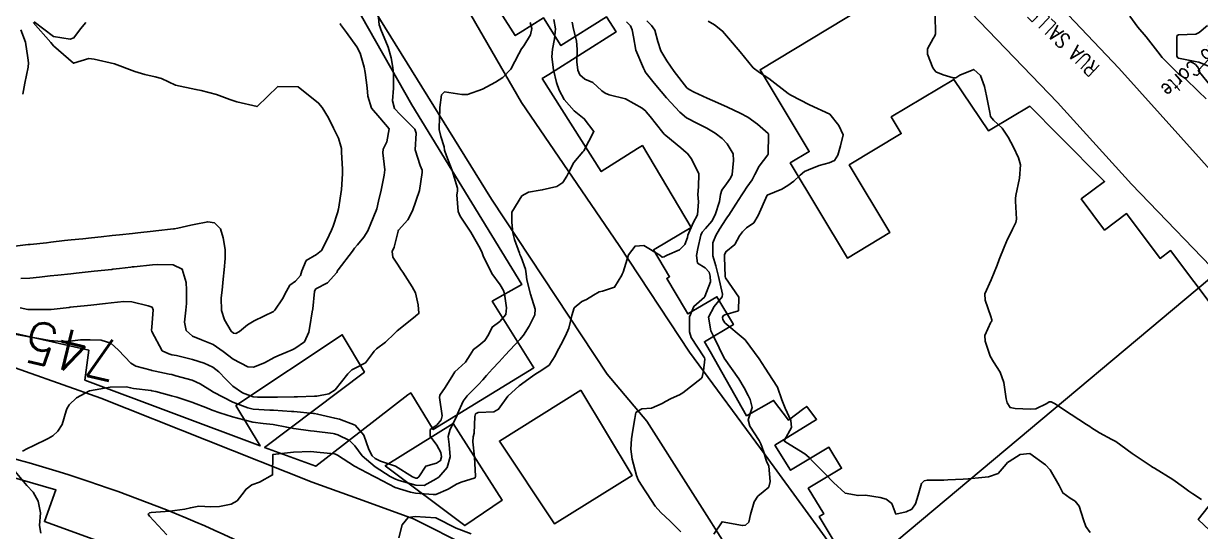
# Model space of a CAD drawing. Header units: metres. Extents: x 318500 to 325275, y 7408834 to 7428799.
# Drawn here: x 320540.8 to 320655.9, y 7409847.5 to 7409897.2 of the extents above; entities that cross this region are included whole.
import ezdxf
from ezdxf.enums import TextEntityAlignment as Align

# ---------------------------------------------------------------- set-up
doc = ezdxf.new("R2010")
doc.units = ezdxf.units.M
doc.header["$MEASUREMENT"] = 0
doc.linetypes.add('CONTINUO', pattern=[0])
for name, color, linetype in [('Cotas', 45, 'Continuous'), ('Curvas de Nivel 1m', 11, 'Continuous'), ('Curvas de Nivel 5m', 15, 'Continuous'), ('Edificações', 30, 'Continuous'), ('Linha Férrea', 20, 'Continuous'), ('Pontes_Viadutos_Tubos', 190, 'Continuous'), ('TEXTO', 45, 'Continuous'), ('Vias Primárias', 230, 'Continuous')]:
    doc.layers.add(name, color=color, linetype=linetype)
doc.styles.add('ROMANS', font='romans', dxfattribs={"height": 0.2})
doc.styles.add('Style-STANDARD', font='STANDARD.shx')

msp = doc.modelspace()

# ---------------------------------------------------------------- linework, layer by layer
at = {"layer": 'Curvas de Nivel 1m', "flags": 128}
for points, elevation in [([(320575.42, 7409898.95), (320575.6, 7409897.11), (320575.64, 7409896.95), (320575.76, 7409896.65), (320576.46, 7409894.94), (320576.75, 7409893.9), (320576.93, 7409892.93), (320577, 7409892.24), (320576.98, 7409890.93), (320576.9, 7409889.69), (320577.08, 7409888.93), (320577.64, 7409888.34), (320579.09, 7409886.9), (320579.22, 7409886.5), (320579.1, 7409884.9), (320579.58, 7409883.36), (320579.78, 7409882.89), (320579.8, 7409882.65), (320579.54, 7409880.89), (320578.85, 7409878.9), (320578.38, 7409878.03), (320577.49, 7409877.01), (320577.45, 7409876.96), (320577.44, 7409876.92), (320577.04, 7409875.35), (320576.87, 7409874.93), (320576.92, 7409874.39), (320577.45, 7409873.59), (320577.72, 7409873.19), (320577.9, 7409872.91), (320578.83, 7409871.48), (320579.13, 7409870.89), (320579.39, 7409869.71), (320579.45, 7409868.89), (320579.43, 7409868.84), (320579.38, 7409868.8), (320578.93, 7409868.45), (320577.36, 7409867.19), (320577.08, 7409866.92), (320576.2, 7409866.08), (320575.34, 7409865.43), (320575.09, 7409865.19), (320574.95, 7409864.95), (320574.25, 7409864.03), (320573.31, 7409863.54), (320572.92, 7409863.36), (320572.53, 7409862.98), (320571.28, 7409861.4), (320570.65, 7409861.01), (320569.5, 7409860.8), (320569.28, 7409860.79), (320567.6, 7409860.72), (320567.27, 7409860.71), (320565.65, 7409860.69), (320565.27, 7409860.69), (320563.7, 7409860.68), (320563.27, 7409860.73), (320562.23, 7409861.12), (320561.29, 7409861.75), (320560.59, 7409862.44), (320559.9, 7409863.15), (320559.31, 7409863.63), (320558.47, 7409864.02), (320557.32, 7409864.38), (320555.78, 7409864.75), (320555.32, 7409864.84), (320555.03, 7409864.91), (320554.38, 7409865.22), (320553.36, 7409867.1), (320553.34, 7409867.24), (320553.36, 7409867.52), (320553.48, 7409869.24), (320553.38, 7409869.48), (320553, 7409869.63), (320551.39, 7409870), (320550.63, 7409870.04), (320549.39, 7409869.91), (320548.84, 7409869.85), (320547.39, 7409869.68), (320547.06, 7409869.65), (320545.38, 7409869.48), (320545.27, 7409869.47), (320544.38, 7409869.36), (320543.5, 7409869.25), (320543.38, 7409869.25), (320543.26, 7409869.25), (320541.38, 7409869.26), (320541.24, 7409869.27), (320540.47, 7409869.41)], 746), ([(320629.95, 7409898.07), (320629.97, 7409896.23), (320629.93, 7409896.05), (320629.75, 7409895.76), (320629.21, 7409894.76), (320629.21, 7409894.24), (320629.72, 7409892.91), (320630.02, 7409892.53), (320630.75, 7409892.21), (320631.71, 7409891.94), (320631.97, 7409891.93), (320632.35, 7409892.19), (320633.72, 7409892.75), (320634.39, 7409892.16), (320634.76, 7409891.09), (320634.98, 7409890.16), (320635.29, 7409888.52), (320635.36, 7409888.15), (320635.65, 7409887.78), (320636.49, 7409886.99), (320637.1, 7409886.13), (320637.62, 7409885.15), (320638.11, 7409884.11), (320638.29, 7409883.41), (320638.2, 7409882.11), (320637.85, 7409880.42), (320637.81, 7409880.12), (320637.81, 7409879.85), (320637.9, 7409878.11), (320637.84, 7409877.79), (320637.51, 7409877.12), (320637.18, 7409876.44), (320637.03, 7409876.13), (320636.71, 7409875.36), (320636.22, 7409874.14), (320636.01, 7409873.6), (320635.44, 7409872.15), (320634.8, 7409870.78), (320634.85, 7409870.16), (320635.39, 7409868.57), (320635.5, 7409868.26), (320635.48, 7409868.15), (320635.45, 7409868.09), (320635.39, 7409868.01), (320634.8, 7409866.72), (320634.85, 7409866.16), (320635.34, 7409864.7), (320635.64, 7409864.15), (320636.31, 7409863.13), (320636.65, 7409862.13), (320636.9, 7409860.51), (320636.99, 7409860.12), (320637.27, 7409859.67), (320637.79, 7409859.59), (320639.27, 7409859.51), (320639.81, 7409859.55), (320640.86, 7409860.07), (320641.11, 7409860.24), (320641.28, 7409860.24), (320641.63, 7409860.06), (320643.26, 7409859), (320644.75, 7409858.02), (320645.06, 7409857.82), (320645.25, 7409857.7), (320646.03, 7409857.21), (320647.24, 7409856.56), (320647.61, 7409856.36), (320648.12, 7409855.98), (320649.22, 7409855.16), (320651.08, 7409853.93), (320651.2, 7409853.85), (320651.4, 7409853.73), (320653.18, 7409852.62), (320654.25, 7409851.89), (320654.77, 7409851.49), (320655.16, 7409851.23), (320655.98, 7409850.69)], 739), ([(320656.44, 7409889.87), (320655.69, 7409890.6), (320654.37, 7409891.9), (320653.97, 7409892.17), (320653.71, 7409892.35), (320652.16, 7409893.93), (320651.74, 7409894.46), (320650.59, 7409895.95), (320649.77, 7409896.88), (320648.97, 7409897.97)], 739), ([(320541.76, 7409897.33), (320543.47, 7409895.38), (320543.73, 7409895.07), (320545.7, 7409893.35), (320547.21, 7409893.83), (320547.71, 7409893.77), (320549.7, 7409893.29), (320551.69, 7409892.54), (320552.69, 7409892.26), (320553.69, 7409892.04), (320554.31, 7409891.85), (320555.68, 7409891.21), (320557.67, 7409890.79), (320558.17, 7409890.68), (320559.67, 7409890.29), (320560.99, 7409889.81), (320561.66, 7409889.58), (320563.65, 7409889.11), (320564.66, 7409890.1), (320565.68, 7409891.08), (320567.68, 7409891.05), (320569.66, 7409889.46), (320570, 7409889.02), (320570.64, 7409888.01), (320571.12, 7409887.01), (320571.28, 7409886.67), (320571.61, 7409886.01), (320571.85, 7409885.25), (320571.9, 7409885), (320571.92, 7409884.67), (320572.01, 7409882.99), (320572.01, 7409882.55), (320571.91, 7409880.99), (320571.62, 7409879.09), (320571.59, 7409879), (320571.58, 7409878.94), (320571.52, 7409878.71), (320571.09, 7409877.42), (320570.92, 7409877.01), (320570.46, 7409876.03), (320569.96, 7409875.02), (320569.46, 7409874.63), (320568.44, 7409874.05), (320568.01, 7409873.04), (320567.88, 7409872.6), (320567.42, 7409872.02), (320566.85, 7409871.63), (320566.54, 7409871.06), (320566.15, 7409870.32), (320565.38, 7409869.19), (320565.33, 7409869.13), (320565.25, 7409869.08), (320563.37, 7409868.14), (320562.71, 7409867.77), (320561.93, 7409867.12), (320561.57, 7409866.91), (320561.36, 7409866.94), (320561.11, 7409867.13), (320560.48, 7409868.25), (320560.16, 7409869.15), (320560.14, 7409870.4), (320560.23, 7409871.15), (320560.35, 7409872.22), (320560.44, 7409873.14), (320560.54, 7409874.24), (320560.52, 7409875.14), (320560.33, 7409876.29), (320560.07, 7409877.15), (320559.5, 7409877.74), (320558.83, 7409877.84), (320557.5, 7409877.59), (320557.17, 7409877.51), (320555.89, 7409877.21), (320555.55, 7409877.15), (320555.49, 7409877.14), (320553.75, 7409876.97), (320553.49, 7409876.94), (320551.98, 7409876.76), (320551.48, 7409876.71), (320550.19, 7409876.58), (320549.48, 7409876.5), (320548.4, 7409876.38), (320547.47, 7409876.28), (320546.62, 7409876.19), (320545.47, 7409876.07), (320544.83, 7409876), (320543.47, 7409875.84), (320543.05, 7409875.79), (320541.46, 7409875.63), (320541.26, 7409875.61), (320539.7, 7409875.43)], 748), ([(320571.76, 7409897.25), (320571.85, 7409897.08), (320571.91, 7409897), (320572.39, 7409896.35), (320573.4, 7409894.97), (320573.72, 7409894.33), (320574.11, 7409892.97), (320574.21, 7409892.45), (320574.42, 7409890.96), (320574.49, 7409890.14), (320574.85, 7409888.96), (320575.64, 7409888.03), (320576.55, 7409886.94), (320576.34, 7409885.67), (320575.99, 7409884.94), (320575.96, 7409884.58), (320576.14, 7409882.94), (320576.09, 7409882.41), (320575.77, 7409880.95), (320575.53, 7409879.85), (320575.37, 7409879.11), (320575.31, 7409878.95), (320574.77, 7409877.69), (320574.47, 7409876.96), (320574.09, 7409876.35), (320573.47, 7409875.59), (320573.19, 7409875.25), (320572.98, 7409874.98), (320571.58, 7409873.14), (320571.49, 7409873), (320571.48, 7409872.96), (320571.44, 7409872.88), (320570.55, 7409871.88), (320569.41, 7409871.27), (320569.31, 7409871.13), (320569.28, 7409871.03), (320569.1, 7409869.32), (320569.05, 7409869.03), (320568.8, 7409867.61), (320568.7, 7409867.04), (320568.29, 7409866.1), (320567.34, 7409865.44), (320567.07, 7409865.32), (320566.46, 7409865.06), (320565.67, 7409864.73), (320565.32, 7409864.56), (320564.36, 7409864.05), (320563.31, 7409863.62), (320562.76, 7409863.66), (320561.32, 7409864.39), (320560.33, 7409865.14), (320559.34, 7409865.83), (320558.23, 7409866.29), (320557.35, 7409866.64), (320556.72, 7409867.2), (320556.54, 7409868.03), (320556.67, 7409869.2), (320556.75, 7409869.84), (320556.76, 7409871.2), (320556.71, 7409871.91), (320556.34, 7409873.2), (320555.44, 7409873.64), (320553.89, 7409873.68), (320553.44, 7409873.64), (320551.62, 7409873.45), (320551.44, 7409873.43), (320551.3, 7409873.42), (320550.19, 7409873.28), (320549.53, 7409873.2), (320549.44, 7409873.19), (320547.73, 7409873.02), (320547.43, 7409872.99), (320545.96, 7409872.82), (320545.43, 7409872.76), (320544.16, 7409872.63), (320543.43, 7409872.55), (320542.37, 7409872.44), (320541.42, 7409872.33), (320540.55, 7409872.29)], 747), ([(320592.67, 7409897.63), (320592.82, 7409896.72), (320592.72, 7409895.75), (320592.52, 7409894.72), (320592.47, 7409893.98), (320592.62, 7409892.72), (320592.93, 7409891.47), (320593.18, 7409890.71), (320593.67, 7409889.8), (320594.66, 7409888.69), (320595.64, 7409887.92), (320596.59, 7409886.67), (320595.6, 7409884.77), (320595.5, 7409884.68), (320594.61, 7409883.66), (320594.12, 7409882.7), (320593.95, 7409882.31), (320593.55, 7409881.7), (320592.97, 7409881.29), (320591.54, 7409880.96), (320591.34, 7409880.93), (320590.2, 7409880.75), (320589.54, 7409880.37), (320588.56, 7409878.77), (320588.55, 7409877.82), (320588.67, 7409876.77), (320588.83, 7409876.12), (320589.3, 7409874.76), (320589.34, 7409874.64), (320589.46, 7409874.38), (320589.9, 7409873.21), (320589.96, 7409872.75), (320590.03, 7409872.15), (320590.4, 7409870.75), (320590.84, 7409869.28), (320590.82, 7409868.74), (320590.27, 7409867.64), (320589.69, 7409866.76), (320589.35, 7409866.34), (320587.92, 7409864.78), (320587.32, 7409864.15), (320586.66, 7409863.45), (320586.08, 7409862.8), (320585.71, 7409862.39), (320585.29, 7409861.93), (320584.19, 7409860.83), (320583.79, 7409860.31), (320583.25, 7409859.04), (320583.21, 7409858.88), (320583.19, 7409858.84), (320582.52, 7409857.57), (320582.33, 7409856.85), (320582.43, 7409856.07), (320582.54, 7409854.85), (320582.24, 7409853.79), (320581.41, 7409852.87), (320581.27, 7409852.76), (320581.17, 7409852.69), (320579.98, 7409852.06), (320579.16, 7409852.07), (320577.55, 7409852.53), (320577.17, 7409852.67), (320576.66, 7409852.93), (320575.18, 7409853.87), (320573.94, 7409854.96), (320573.21, 7409855.92), (320572.69, 7409856.45), (320571.53, 7409857), (320571.22, 7409857.1), (320571.09, 7409857.13), (320569.22, 7409857.35), (320568.87, 7409857.39), (320567.23, 7409857.62), (320566.55, 7409857.74), (320565.23, 7409858), (320564.23, 7409858.1), (320563.24, 7409858.23), (320561.75, 7409858.62), (320561.24, 7409858.77), (320560.01, 7409859.15), (320559.25, 7409859.43), (320558.81, 7409859.61), (320557.27, 7409860.21), (320555.79, 7409860.68), (320555.27, 7409860.82), (320553.74, 7409861.23), (320553.36, 7409861.32), (320553.28, 7409861.33), (320551.57, 7409861.55), (320551.28, 7409861.61), (320550.87, 7409861.69), (320549.28, 7409861.65), (320547.28, 7409861.32), (320545.98, 7409860.62), (320545.26, 7409859.94), (320545.04, 7409859.56), (320544.97, 7409859.35), (320544.58, 7409858.01), (320544.18, 7409857.36), (320543.68, 7409856.9), (320543.21, 7409856.63), (320541.75, 7409855.94), (320541.2, 7409855.66), (320540.7, 7409855.41)], 744), ([(320546.89, 7409897.33), (320546.37, 7409896.72), (320545.74, 7409895.85), (320545.39, 7409895.7), (320543.74, 7409895.96), (320541.86, 7409897.4)], 748), ([(320594.45, 7409897.38), (320594.59, 7409896.7), (320594.89, 7409895.54), (320594.96, 7409894.69), (320594.91, 7409893.5), (320595, 7409892.69), (320595.21, 7409892.21), (320595.69, 7409891.8), (320596.48, 7409891.46), (320597.37, 7409890.65), (320597.68, 7409890.42), (320598.06, 7409890.26), (320599.67, 7409889.86), (320601.29, 7409888.97), (320601.65, 7409888.66), (320601.71, 7409888.6), (320602.1, 7409888.14), (320603.31, 7409886.57), (320603.46, 7409886.41), (320603.62, 7409886.28), (320605.09, 7409885.07), (320605.6, 7409884.63), (320605.65, 7409884.59), (320605.7, 7409884.55), (320606.12, 7409884.01), (320606.86, 7409882.53), (320606.8, 7409881.28), (320606.74, 7409880.53), (320606.82, 7409879.81), (320606.72, 7409878.53), (320606.29, 7409877.75), (320605.77, 7409876.55), (320605.72, 7409876.32), (320605.48, 7409875.62), (320604.94, 7409875.09), (320603.76, 7409874.57), (320603.56, 7409874.47), (320603.46, 7409874.42), (320603.26, 7409874.37), (320603.04, 7409874.58), (320601.47, 7409875.53), (320600.61, 7409875.47), (320599.96, 7409874.62), (320599.44, 7409872.91), (320599.36, 7409872.71), (320599.33, 7409872.63), (320598.61, 7409871.45), (320597.42, 7409871.07), (320597.09, 7409870.98), (320596.56, 7409870.66), (320595.85, 7409870.23), (320595.4, 7409870.03), (320594.67, 7409869.41), (320594.41, 7409868.69), (320594.12, 7409867.45), (320593.82, 7409866.7), (320593.35, 7409865.8), (320592.97, 7409865.08), (320592.8, 7409864.72), (320592.21, 7409863.82), (320591.31, 7409863.2), (320591.01, 7409863.03), (320590.57, 7409862.74), (320589.29, 7409861.79), (320588.16, 7409860.78), (320587.26, 7409859.5), (320586.8, 7409859.25), (320585.26, 7409859.17), (320585.01, 7409859.05), (320584.94, 7409858.81), (320584.86, 7409857.18), (320584.78, 7409856.82), (320584.73, 7409856.33), (320584.91, 7409854.81), (320585.01, 7409852.97), (320584.97, 7409852.81), (320583.62, 7409852.37), (320583.16, 7409852.18), (320582.33, 7409851.68), (320581.14, 7409851.17), (320580.87, 7409851.15), (320579.15, 7409851.3), (320578.66, 7409851.38), (320577.15, 7409851.86), (320575.3, 7409852.82), (320575.17, 7409852.89), (320575.03, 7409852.95), (320573.18, 7409853.95), (320571.5, 7409855), (320571.32, 7409855.12), (320571.2, 7409855.15), (320569.49, 7409855.31), (320569.2, 7409855.34), (320568.86, 7409855.37), (320567.2, 7409855.3), (320565.2, 7409855.08), (320565.17, 7409853.08), (320563.89, 7409852.37), (320563.15, 7409852.11), (320562.57, 7409851.69), (320562.16, 7409851.12), (320561.7, 7409850.56), (320561.13, 7409850.22), (320559.96, 7409849.98), (320559.13, 7409849.97), (320557.96, 7409850.01), (320557.13, 7409849.86), (320556.59, 7409849.73), (320555.12, 7409849.53), (320553.28, 7409849.4), (320553.12, 7409849.37), (320553, 7409849.24), (320553.12, 7409849.03), (320554.81, 7409847.21)], 743), ([(320599.77, 7409897.4), (320600.16, 7409897.02), (320600.34, 7409896.62), (320600.44, 7409895.93), (320600.67, 7409894.62), (320601.42, 7409892.88), (320601.56, 7409892.6), (320601.61, 7409892.51), (320601.7, 7409892.39), (320602.49, 7409891.39), (320603.15, 7409890.58), (320603.67, 7409889.98), (320604.98, 7409888.56), (320605.64, 7409888.03), (320606.72, 7409887.45), (320607.63, 7409887.01), (320608.45, 7409886.51), (320609.11, 7409885.99), (320609.61, 7409885.48), (320610.19, 7409884.48), (320610.24, 7409883.84), (320610.09, 7409882.48), (320609.95, 7409882.1), (320609.56, 7409881.56), (320609.1, 7409880.94), (320608.97, 7409880.5), (320608.87, 7409879.84), (320608.45, 7409878.51), (320608.12, 7409877.9), (320607.5, 7409877.18), (320607.18, 7409876.84), (320607.04, 7409876.53), (320606.76, 7409875.24), (320606.62, 7409874.53), (320606.72, 7409873.8), (320607.45, 7409873.33), (320607.84, 7409872.91), (320607.96, 7409872.51), (320607.98, 7409871.96), (320607.44, 7409870.52), (320607.43, 7409870.5), (320607.41, 7409870.48), (320606.36, 7409869.57), (320605.94, 7409868.54), (320605.92, 7409867.09), (320606.11, 7409866.54), (320607.33, 7409864.64), (320607.39, 7409864.52), (320607.42, 7409864.42), (320607.31, 7409863.25), (320607.18, 7409862.65), (320607.08, 7409862.52), (320605.29, 7409861.11), (320604.94, 7409860.9), (320604.14, 7409860.56), (320603.57, 7409860.27), (320603.27, 7409860.06), (320602.23, 7409859.62), (320601.26, 7409859.55), (320600.68, 7409859.18), (320600.58, 7409858.61), (320600.4, 7409857.45), (320600.27, 7409856.61), (320600.21, 7409855.61), (320600.31, 7409854.61), (320600.76, 7409853.02), (320600.91, 7409852.6), (320601.16, 7409852.18), (320602.2, 7409850.58), (320602.58, 7409850.02), (320603.13, 7409849.39), (320604.05, 7409848.56), (320605.1, 7409847.51)], 742), ([(320601.77, 7409897.49), (320602.23, 7409897.06), (320602.53, 7409896.59), (320602.84, 7409895.48), (320603.14, 7409894.58), (320603.72, 7409893.6), (320604.43, 7409892.56), (320605.68, 7409890.94), (320605.9, 7409890.77), (320606.38, 7409890.54), (320607.67, 7409889.94), (320608.69, 7409889.48), (320609.66, 7409889.05), (320610.89, 7409888.48), (320611.64, 7409888.07), (320612.59, 7409887.41), (320613.63, 7409886.49), (320613.65, 7409886.46), (320613.66, 7409886.44), (320613.66, 7409886.41), (320613.62, 7409884.44), (320613.62, 7409884.42), (320613.6, 7409884.4), (320612.74, 7409883.3), (320612.31, 7409882.46), (320612.06, 7409881.96), (320611.55, 7409881.23), (320611.24, 7409880.77), (320611.04, 7409880.47), (320610.45, 7409879.56), (320609.77, 7409878.49), (320609.66, 7409878.34), (320609.51, 7409878.14), (320608.87, 7409877.13), (320608.5, 7409876.5), (320608.22, 7409875.77), (320608.2, 7409874.51), (320608.49, 7409873.54), (320608.76, 7409872.5), (320609.15, 7409870.76), (320609.13, 7409870.49), (320608.33, 7409869.57), (320607.8, 7409868.51), (320608.03, 7409867.17), (320608.34, 7409866.51), (320609.33, 7409864.49), (320610.77, 7409862.48), (320611.29, 7409861.59), (320611.67, 7409860.85), (320611.87, 7409860.46), (320612.05, 7409859.67), (320611.67, 7409858.46), (320611.84, 7409857.86), (320612.75, 7409856.45), (320612.91, 7409856.13), (320613.21, 7409855.31), (320613.4, 7409854.63), (320613.47, 7409854.44), (320613.68, 7409853.95), (320613.81, 7409852.43), (320613.7, 7409851.89), (320613.15, 7409851.41), (320612.61, 7409850.99), (320612.27, 7409850.45), (320611.88, 7409849.21), (320611.73, 7409848.46), (320611.4, 7409848.18), (320611.11, 7409848.12), (320609.12, 7409848.49), (320608.31, 7409847.29)], 741), ([(320540.54, 7409896.62), (320541, 7409895.41), (320541.23, 7409893.89), (320541.29, 7409893.41), (320541.26, 7409892.97), (320540.93, 7409891.41), (320540.74, 7409890.33)], 749), ([(320540, 7409853.42), (320541.15, 7409852.05), (320541.76, 7409851.39), (320542.26, 7409850.51), (320542.46, 7409849.38), (320542.36, 7409848.12), (320542.5, 7409847.38)], 744), ([(320584.58, 7409847.33), (320583.11, 7409847.86), (320581.12, 7409848.87), (320579.12, 7409849.02), (320578.42, 7409848.9), (320577.82, 7409848.2), (320577.51, 7409846.91)], 742)]:
    msp.add_lwpolyline(points, dxfattribs=dict(at, elevation=elevation))
at = {"layer": 'Curvas de Nivel 5m', "flags": 128}
for points, elevation in [([(320590.35, 7409897.33), (320590.51, 7409896.75), (320590.38, 7409896.12), (320589.73, 7409895.06), (320589.5, 7409894.76), (320589.24, 7409894.29), (320588.45, 7409892.78), (320587.69, 7409891.95), (320586.97, 7409891.52), (320585.68, 7409890.81), (320584.21, 7409890.3), (320583.67, 7409890.31), (320581.98, 7409890.56), (320581.67, 7409890.26), (320581.51, 7409889.01), (320581.51, 7409888.87), (320581.44, 7409887.05), (320581.47, 7409886.87), (320581.61, 7409886.19), (320581.93, 7409885.19), (320581.99, 7409884.86), (320582.16, 7409884.29), (320582.73, 7409882.85), (320583.26, 7409881.13), (320583.26, 7409880.84), (320583.17, 7409880.48), (320583.32, 7409878.84), (320583.51, 7409878.41), (320584.54, 7409876.82), (320585.47, 7409875.24), (320585.65, 7409874.81), (320585.77, 7409874.5), (320586.61, 7409872.8), (320587.42, 7409871.67), (320587.75, 7409871.12), (320587.85, 7409870.78), (320588.04, 7409869.43), (320587.96, 7409868.78), (320587.37, 7409868.08), (320586.63, 7409867.54), (320586.27, 7409866.8), (320585.93, 7409866.22), (320585.34, 7409865.74), (320584.81, 7409865.35), (320584.5, 7409864.82), (320584.03, 7409864.12), (320583.31, 7409863.45), (320582.99, 7409863.16), (320582.78, 7409862.85), (320582.05, 7409861.62), (320581.53, 7409860.87), (320581.5, 7409860.64), (320581.74, 7409858.86), (320581.65, 7409858.46), (320581.24, 7409857.96), (320580.59, 7409857.52), (320580.56, 7409856.88), (320581.21, 7409855.98), (320581.62, 7409855.27), (320581.68, 7409854.86), (320581.57, 7409854.49), (320581.19, 7409854.24), (320580.15, 7409853.92), (320579.46, 7409852.89), (320579.3, 7409852.75), (320579.17, 7409852.75), (320578.85, 7409852.89), (320577.19, 7409853.95), (320575.72, 7409854.41), (320575.2, 7409854.67), (320574.89, 7409854.95), (320574.58, 7409855.58), (320574.1, 7409856.96), (320573.23, 7409857.95), (320571.71, 7409858.52), (320571.24, 7409858.62), (320569.56, 7409859.03), (320569.25, 7409859.09), (320569.18, 7409859.1), (320567.25, 7409859.27), (320567.02, 7409859.29), (320565.25, 7409859.41), (320564.91, 7409859.43), (320563.26, 7409859.52), (320562.74, 7409859.63), (320561.27, 7409860.21), (320559.4, 7409861.16), (320559.33, 7409861.21), (320559.28, 7409861.25), (320558.1, 7409861.99), (320557.29, 7409862.34), (320555.72, 7409862.78), (320555.3, 7409862.89), (320555.04, 7409862.95), (320553.69, 7409863.23), (320553.37, 7409863.3), (320553.3, 7409863.32), (320551.78, 7409863.73), (320551.31, 7409864), (320550.09, 7409865.28), (320549.34, 7409865.98), (320548.4, 7409866.25), (320547.34, 7409866.31), (320546.4, 7409866.28), (320545.34, 7409866.17), (320544.56, 7409866.14), (320543.34, 7409866.24), (320542.32, 7409866.41), (320541.35, 7409866.58), (320539.94, 7409866.84)], 745), ([(320607.77, 7409897.48), (320608.38, 7409897.12), (320609.16, 7409896.5), (320609.75, 7409895.82), (320610.87, 7409894.48), (320611.72, 7409893.44), (320612.16, 7409892.91), (320612.76, 7409892.45), (320613.7, 7409891.86), (320615.58, 7409890.41), (320615.68, 7409890.34), (320615.85, 7409890.24), (320617.66, 7409889.28), (320619.65, 7409888.36), (320620.54, 7409887.25), (320620.96, 7409886.34), (320620.7, 7409885.26), (320620.45, 7409884.35), (320620.11, 7409883.83), (320619.59, 7409883.61), (320618.61, 7409883.35), (320617.58, 7409882.94), (320617.19, 7409882.78), (320616.75, 7409882.4), (320616.14, 7409881.83), (320615.55, 7409881.4), (320614.95, 7409881.02), (320613.54, 7409880.44), (320612.65, 7409878.45), (320612.21, 7409877.75), (320611.5, 7409877.24), (320611.1, 7409876.87), (320610.81, 7409876.48), (320610.35, 7409875.61), (320609.47, 7409874.91), (320609.34, 7409874.62), (320609.34, 7409874.49), (320609.35, 7409874.38), (320609.41, 7409872.49), (320609.44, 7409872.37), (320610.75, 7409870.48), (320610.72, 7409869.14), (320609.38, 7409868.74), (320609.23, 7409868.65), (320609.15, 7409868.49), (320609.18, 7409868.29), (320609.37, 7409867.97), (320611.18, 7409866.47), (320611.36, 7409866.3), (320612.74, 7409864.45), (320613.32, 7409863.52), (320614.06, 7409862.43), (320614.53, 7409861.66), (320614.96, 7409860.41), (320615.27, 7409859.6), (320615.84, 7409858.4), (320615.92, 7409857.73), (320615.22, 7409856.49), (320615.2, 7409856.43), (320615.2, 7409856.41), (320615.2, 7409856.39), (320615.22, 7409856.37), (320615.34, 7409856.29), (320617.21, 7409855.14), (320617.62, 7409854.8), (320617.99, 7409854.38), (320619.18, 7409853.22), (320620, 7409852.35), (320621.15, 7409851.31), (320622.41, 7409851.06), (320623.15, 7409851.09), (320624.57, 7409850.86), (320625.15, 7409850.72), (320625.73, 7409850.27), (320626.12, 7409849.25), (320627.13, 7409849.46), (320627.66, 7409849.72), (320628.04, 7409850.24), (320628.3, 7409851.09), (320628.63, 7409852.24), (320628.89, 7409852.51), (320629.17, 7409852.55), (320630.8, 7409852.58), (320631.18, 7409852.6), (320632.7, 7409852.65), (320633.18, 7409852.69), (320634.5, 7409852.83), (320635.18, 7409852.89), (320636.11, 7409853.22), (320636.9, 7409854.12), (320637.04, 7409854.28), (320637.2, 7409854.4), (320638.25, 7409855.07), (320639.22, 7409855.16), (320640.75, 7409854.07), (320641.19, 7409853.57), (320642.08, 7409852.06), (320642.43, 7409851.32), (320643.16, 7409850.8), (320643.64, 7409850.51), (320644.04, 7409850.03), (320644.47, 7409848.68), (320644.69, 7409848.02), (320645.11, 7409847.44)], 740), ([(320656.85, 7409892.99), (320655.73, 7409893.46), (320655.37, 7409893.53), (320653.73, 7409893.85), (320653.65, 7409893.91), (320653.57, 7409894.07), (320653.57, 7409895.91), (320653.6, 7409896.08), (320653.76, 7409896.15), (320655.44, 7409896.21), (320655.77, 7409896.37), (320656.58, 7409897.06)], 740)]:
    msp.add_lwpolyline(points, dxfattribs=dict(at, elevation=elevation))
at = {"layer": 'Edificações'}
for points in [[(320622.59, 7409842.38), (320618.61, 7409849), (320619.05, 7409849.27), (320617.54, 7409851.77), (320620.8, 7409853.73), (320619.56, 7409855.79), (320615.81, 7409853.54), (320614.29, 7409855.98), (320618.35, 7409858.51), (320617.39, 7409859.78), (320617.11, 7409859.57), (320615.6, 7409858.44), (320614.15, 7409860.37), (320611.52, 7409858.87), (320607.94, 7409865.14), (320607.39, 7409866.11), (320610.22, 7409867.79), (320608.61, 7409870.51), (320605.77, 7409868.83), (320605.54, 7409869.23), (320603.71, 7409872.3), (320603.98, 7409872.46), (320602.42, 7409875.1), (320602.63, 7409875.22), (320606.09, 7409877.28), (320601.32, 7409885.3), (320600.84, 7409885), (320597.3, 7409882.76), (320591.54, 7409891.85), (320592.18, 7409892.26), (320598.75, 7409896.42), (320598.75, 7409896.42), (320597.81, 7409897.91), (320593.36, 7409895.09), (320591.65, 7409897.8), (320589.39, 7409896.37), (320588.89, 7409896.06), (320583.6, 7409904.4)], [(320539.73, 7409866.97), (320547.19, 7409865.29), (320546.82, 7409862.35), (320563.95, 7409855.92), (320561.58, 7409859.87), (320571.98, 7409866.79), (320574.14, 7409863.14), (320564.39, 7409855.75), (320569.38, 7409853.93), (320578.38, 7409860.9), (320578.67, 7409861.11), (320580.88, 7409857.52), (320590.72, 7409863.57), (320586.65, 7409870.07), (320589.55, 7409871.71), (320578.79, 7409889.27), (320573.19, 7409899.16)], [(320622.89, 7409898.77), (320612.83, 7409892.72), (320617.64, 7409884.71), (320615.78, 7409883.6), (320621.37, 7409874.3), (320625.53, 7409876.8), (320621.55, 7409883.41), (320626.63, 7409886.47), (320625.66, 7409888.1), (320631.78, 7409891.78), (320635.16, 7409886.75), (320635.5, 7409886.94), (320639.21, 7409889.14), (320642.03, 7409886.3), (320646.52, 7409881.78), (320644.24, 7409880.08), (320646.51, 7409877.03), (320648.67, 7409878.65), (320651.95, 7409874.26), (320652.97, 7409875.03), (320657.51, 7409868.96)], [(320662.64, 7409857.55), (320655.67, 7409848.72), (320656.8, 7409847.63)], [(320552.99, 7409844.85), (320542.86, 7409848.51), (320543.98, 7409851.61), (320532.25, 7409855.01)]]:
    msp.add_lwpolyline(points, dxfattribs=at)
for points in [[(320595.32, 7409861.38), (320587.34, 7409856.39), (320592.72, 7409848.31), (320600.32, 7409853.02)], [(320582.81, 7409858.11), (320587.62, 7409850.61), (320583.97, 7409848.12), (320576.18, 7409853.98)]]:
    msp.add_lwpolyline(points, close=True, dxfattribs=at)
at = {"layer": 'Linha Férrea'}
for points in [[(321000, 7409665.79, 0.078197), (320889.69, 7409761.64, 0.016428), (320831.73, 7409795.8, -0.029281), (320758.16, 7409840.19, -0.075107), (320633.21, 7409959.15, -0.038123), (320591.24, 7410019.37), (320569.88, 7410055.98), (320528.94, 7410130.12, 0.044252), (320455.67, 7410238.48), (320423.41, 7410279.54, -0.076357), (320336.11, 7410440.08, -0.029288), (320307.68, 7410537.21, 0.027041), (320278.59, 7410637.59, 0.100983), (320172.35, 7410808.48, 0.013159)], [(321000, 7409672.46, 0.064653), (320912.3, 7409751.47, 0.030753), (320836.25, 7409797.86, -0.016147), (320768.63, 7409837.8, -0.116635), (320584, 7410039.77), (320542.79, 7410113.92, 0.026405), (320494.03, 7410193.92, 0.017029), (320443.19, 7410260.7), (320429.49, 7410278.02, -0.097268), (320322.98, 7410493.45), (320310.76, 7410540.45), (320304.23, 7410567.01, 0.019913), (320282.85, 7410638.03, 0.100687), (320180.06, 7410806.18, 0.011092)]]:
    msp.add_lwpolyline(points, format="xyb", dxfattribs=at)
at = {"layer": 'Pontes_Viadutos_Tubos'}
msp.add_lwpolyline([(320660.88, 7409886.22), (320655.67, 7409892.64), (320668.65, 7409906.48), (320653.54, 7409921.31), (320656.21, 7409924.1), (320671.48, 7409910.12), (320684.03, 7409923.57), (320674.23, 7409941.91), (320677.1, 7409943.62), (320688.32, 7409924.03), (320686.54, 7409921.77)], dxfattribs=at)
at = {"layer": 'TEXTO', "linetype": 'CONTINUO'}
msp.add_polyline3d([(320675.47, 7409887.95, 0), (320503.26, 7409743.57, 0)], dxfattribs=at)
at = {"layer": 'Vias Primárias'}
for points in [[(320458.84, 7410178.95), (320480.29, 7410155.23), (320495.1, 7410135.42), (320511.64, 7410114.06), (320516.81, 7410106.86), (320519.61, 7410103.46), (320523.88, 7410094.75), (320528.71, 7410085.69), (320532.53, 7410078.21), (320536.07, 7410071.14), (320548.66, 7410042.51), (320552.78, 7410032.59), (320562.64, 7410010.75), (320575.17, 7409988.74), (320583.54, 7409975.14), (320600.42, 7409953.15), (320626.9, 7409915.05), (320647.91, 7409892.87), (320658, 7409881.61)], [(320658.62, 7409871.69), (320649.14, 7409881.51), (320641.91, 7409889.5), (320629.21, 7409902.74), (320617.18, 7409916.76), (320605.77, 7409932.57), (320594.4, 7409948.73), (320584.1, 7409963.22), (320575.5, 7409976.6), (320567.68, 7409989.72), (320560.33, 7410003.41), (320554.17, 7410016.57), (320548.44, 7410028.88), (320542.54, 7410042.77), (320536.86, 7410055.3)], [(320416.68, 7409858.76), (320440.86, 7409862.95), (320472.6, 7409867.92), (320484.71, 7409869.13), (320493.49, 7409869.73), (320501.36, 7409869.73), (320508.2, 7409869.29), (320526.16, 7409867.29), (320537.28, 7409864.49), (320548.37, 7409860.58), (320569.02, 7409852.37), (320574.37, 7409850.45), (320578.94, 7409848.79), (320589.83, 7409843.3)]]:
    msp.add_lwpolyline(points, dxfattribs=at)
for points in [[(320524.73, 7410000), (320531.63, 7409988.27), (320536.22, 7409980.49), (320542.39, 7409969.6), (320549.04, 7409958.48), (320556.76, 7409945.34), (320565.98, 7409930.42), (320573.58, 7409916.97), (320581.65, 7409903.16), (320589.52, 7409889.51), (320599.06, 7409875.54), (320605.94, 7409865.1), (320613.34, 7409855.04), (320621.73, 7409843.49), (320627.75, 7409833.21), (320633.53, 7409824.1, 0.50602), (320640.36, 7409823.93), (320654.11, 7409840.06), (320663.93, 7409852.68)], [(320610.31, 7409844.91), (320601.76, 7409858.33), (320597.89, 7409862.94), (320586.58, 7409880.06), (320568.89, 7409908.58), (320559.97, 7409923.69), (320553.96, 7409933.57), (320544.61, 7409949.49), (320536.24, 7409963.37), (320526.75, 7409978.57, 0.548937), (320522.12, 7409977.06), (320518.11, 7409961.44, -0.069848), (320515.7, 7409954.4), (320510.97, 7409945.07, -0.094603), (320500, 7409929.62), (320487.12, 7409917.63), (320457.56, 7409894.38), (320425.87, 7409868.51), (320419.11, 7409862.71), (320415.6, 7409860.4)], [(320564.98, 7409845.09, 0.057784), (320534.5, 7409856.05, 0.036725), (320514.46, 7409859.21), (320510.67, 7409859.52), (320500, 7409860.15), (320495.07, 7409860.15), (320490.62, 7409860.16, 0.034834), (320483.53, 7409859.67, 0.000578), (320476.31, 7409858.65), (320458.45, 7409855.66), (320455.92, 7409855.24), (320454.79, 7409855.05), (320435.53, 7409851.07), (320431.23, 7409850.18, 0.370493), (320426.75, 7409844.38)]]:
    msp.add_lwpolyline(points, format="xyb", dxfattribs=at)

# ---------------------------------------------------------------- texts
at = {"layer": 'Cotas', "style": 'Style-STANDARD'}
msp.add_text('745', height=4, rotation=166.3983, dxfattribs=at).set_placement((320545.54, 7409865.21, 745), align=Align.MIDDLE_CENTER)
at = {"layer": 'TEXTO', "style": 'ROMANS', "width": 0.8}
for s, rotation, p in [('RUA SALLES GOMES', 136, (320646.15, 7409893.01)), ('Alinhamento do Corte', 221, (320665.19, 7409902.51))]:
    msp.add_text(s, height=1.5, rotation=rotation, dxfattribs=at).set_placement(p)

doc.saveas('drawing.dxf')
